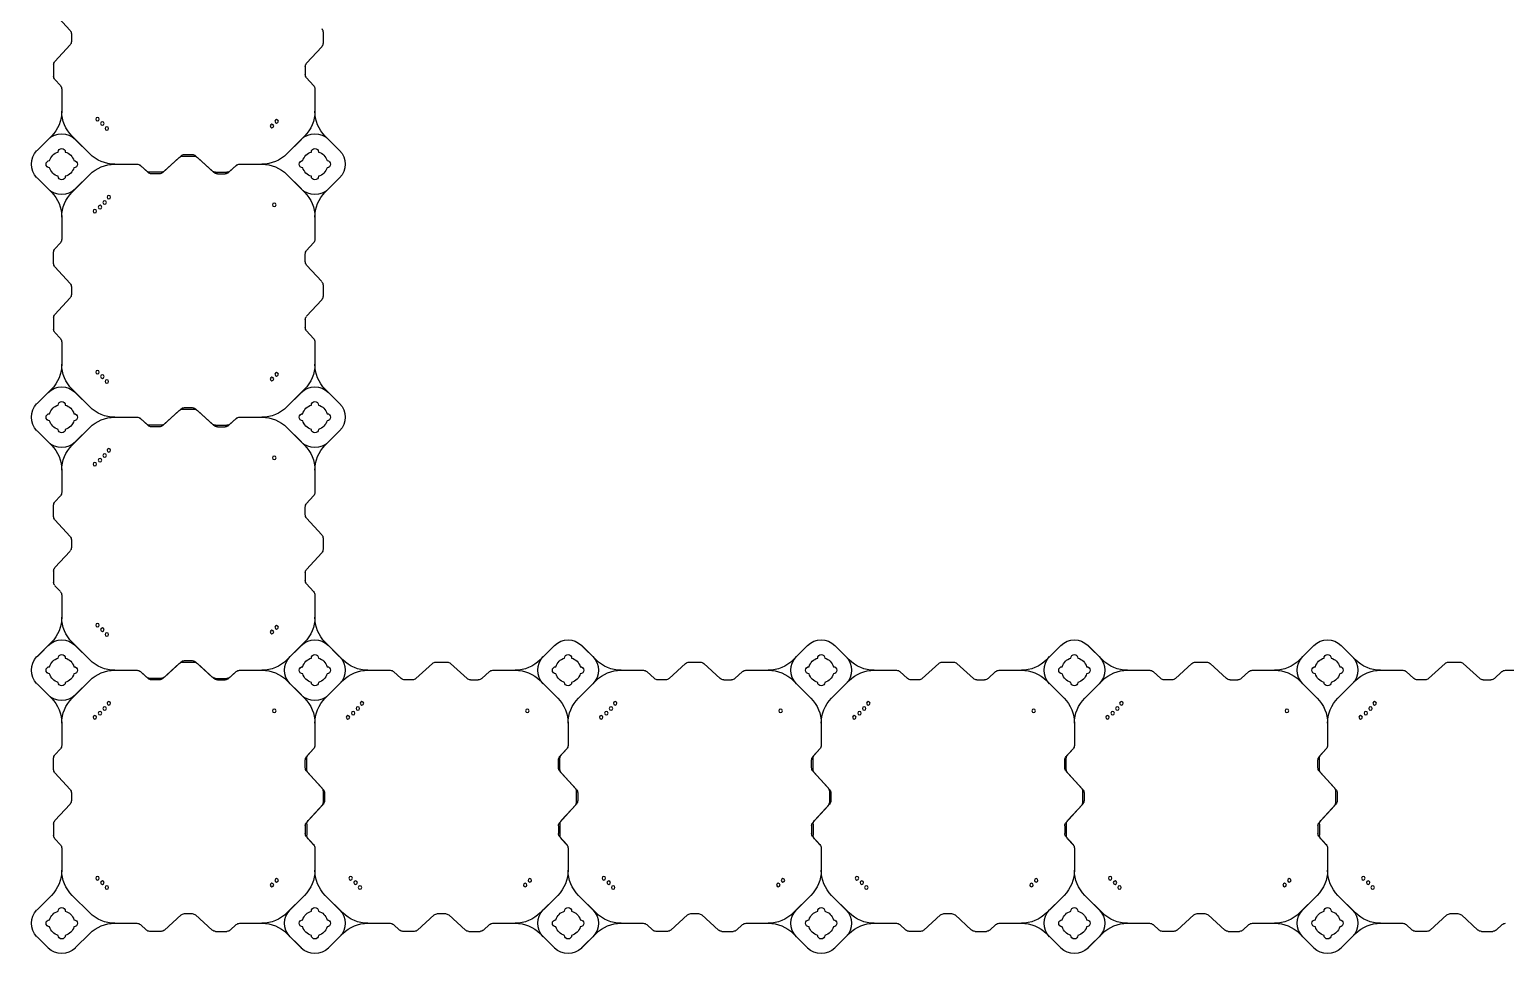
# Model space of a CAD drawing. Header units: millimetres. Extents: x -1612139 to -1260738, y 1141106 to 1536160.
# Drawn here: x -1287465 to -1284550, y 1183867 to 1185697 of the extents above; entities that cross this region are included whole.
import ezdxf

# ---------------------------------------------------------------- set-up
doc = ezdxf.new("R2010")
doc.units = ezdxf.units.MM
doc.header["$LTSCALE"] = 10
doc.layers.get('0').update_dxf_attribs({"linetype": 'CONTINUOUS'})
doc.layers.add('W-FLOAT_BOWL浮筒', color=253, linetype='CONTINUOUS')

# ---------------------------------------------------------------- blocks, each defined once
blk = doc.blocks.new('橙色')
at = {"layer": 'W-FLOAT_BOWL浮筒', "color": 30}
for p, q in [((-48.8, 2526.9), (-26.9, 2548.8)), ((26.8, 2548.8), (55.2, 2520.5)), ((473.2, 2548.8), (444.8, 2520.5)), ((473.2, 2548.8), (444.8, 2520.5)), ((451.2, 2526.9), (473.1, 2548.8)), ((451.2, 2526.9), (473.1, 2548.8)), ((526.8, 2548.8), (555.2, 2520.5)), ((526.8, 2548.8), (555.2, 2520.5)), ((526.9, 2548.8), (548.8, 2526.9)), ((526.9, 2548.8), (548.8, 2526.9)), ((973.2, 2548.8), (944.8, 2520.5)), ((951.2, 2526.9), (973.1, 2548.8)), ((1026.8, 2548.8), (1055.2, 2520.5)), ((1026.9, 2548.8), (1048.8, 2526.9)), ((1473.2, 2548.8), (1444.8, 2520.5)), ((1451.2, 2526.9), (1473.1, 2548.8)), ((1526.8, 2548.8), (1555.2, 2520.5)), ((1526.9, 2548.8), (1548.8, 2526.9)), ((1973.2, 2548.8), (1944.8, 2520.5)), ((1951.2, 2526.9), (1973.1, 2548.8)), ((2026.8, 2548.8), (2055.2, 2520.5)), ((2026.9, 2548.8), (2048.8, 2526.9)), ((2473.2, 2548.8), (2444.8, 2520.5)), ((2451.2, 2526.9), (2473.1, 2548.8)), ((2526.8, 2548.8), (2555.2, 2520.5)), ((2526.9, 2548.8), (2548.8, 2526.9)), ((167.1, 2513.4), (155.3, 2502.6)), ((196.1, 2516), (173.9, 2516)), ((202.9, 2513.4), (235.6, 2483.6)), ((297.1, 2513.4), (264.4, 2483.6)), ((303.9, 2516), (326.1, 2516)), ((332.9, 2513.4), (344.7, 2502.6)), ((667.1, 2513.4), (655.3, 2502.6)), ((696.1, 2516), (673.9, 2516)), ((702.9, 2513.4), (735.6, 2483.6)), ((797.1, 2513.4), (764.4, 2483.6)), ((803.9, 2516), (826.1, 2516)), ((832.9, 2513.4), (844.7, 2502.6)), ((1167.1, 2513.4), (1155.3, 2502.6)), ((1196.1, 2516), (1173.9, 2516)), ((1202.9, 2513.4), (1235.6, 2483.6)), ((1297.1, 2513.4), (1264.4, 2483.6)), ((1303.9, 2516), (1326.1, 2516)), ((1332.9, 2513.4), (1344.7, 2502.6)), ((1667.1, 2513.4), (1655.3, 2502.6)), ((1696.1, 2516), (1673.9, 2516)), ((1702.9, 2513.4), (1735.6, 2483.6)), ((1797.1, 2513.4), (1764.4, 2483.6)), ((1803.9, 2516), (1826.1, 2516)), ((1832.9, 2513.4), (1844.7, 2502.6)), ((2167.1, 2513.4), (2155.3, 2502.6)), ((2196.1, 2516), (2173.9, 2516)), ((2202.9, 2513.4), (2235.6, 2483.6)), ((2297.1, 2513.4), (2264.4, 2483.6)), ((2303.9, 2516), (2326.1, 2516)), ((2332.9, 2513.4), (2344.7, 2502.6)), ((2667.1, 2513.4), (2655.3, 2502.6)), ((2696.1, 2516), (2673.9, 2516)), ((2702.9, 2513.4), (2735.6, 2483.6)), ((2797.1, 2513.4), (2764.4, 2483.6)), ((2803.9, 2516), (2826.1, 2516)), ((2832.9, 2513.4), (2844.7, 2502.6)), ((20.5, 2444.8), (55.2, 2479.5)), ((104.6, 2500), (148.5, 2500)), ((242.4, 2481), (257.6, 2481)), ((351.5, 2500), (395.3, 2500)), ((479.5, 2444.8), (444.8, 2479.5)), ((479.5, 2444.8), (444.8, 2479.5)), ((520.5, 2444.8), (555.2, 2479.5)), ((520.5, 2444.8), (555.2, 2479.5)), ((604.6, 2500), (648.5, 2500)), ((742.4, 2481), (757.6, 2481)), ((851.5, 2500), (895.3, 2500)), ((979.5, 2444.8), (944.8, 2479.5)), ((1020.5, 2444.8), (1055.2, 2479.5)), ((1104.6, 2500), (1148.5, 2500)), ((1242.4, 2481), (1257.6, 2481)), ((1351.5, 2500), (1395.3, 2500)), ((1479.5, 2444.8), (1444.8, 2479.5)), ((1520.5, 2444.8), (1555.2, 2479.5)), ((1604.6, 2500), (1648.5, 2500)), ((1742.4, 2481), (1757.6, 2481)), ((1851.5, 2500), (1895.3, 2500)), ((1979.5, 2444.8), (1944.8, 2479.5)), ((2020.5, 2444.8), (2055.2, 2479.5)), ((2104.6, 2500), (2148.5, 2500)), ((2242.4, 2481), (2257.6, 2481)), ((2351.5, 2500), (2395.3, 2500)), ((2479.5, 2444.8), (2444.8, 2479.5)), ((2520.5, 2444.8), (2555.2, 2479.5)), ((2604.6, 2500), (2648.5, 2500)), ((2742.4, 2481), (2757.6, 2481)), ((-48.8, 2473.2), (-20.5, 2444.8)), ((451.2, 2473.2), (479.5, 2444.8)), ((451.2, 2473.2), (479.5, 2444.8)), ((548.8, 2473.2), (520.5, 2444.8)), ((548.8, 2473.2), (520.5, 2444.8)), ((951.2, 2473.2), (979.5, 2444.8)), ((1048.8, 2473.2), (1020.5, 2444.8)), ((1451.2, 2473.2), (1479.5, 2444.8)), ((1548.8, 2473.2), (1520.5, 2444.8)), ((1951.2, 2473.2), (1979.5, 2444.8)), ((2048.8, 2473.2), (2020.5, 2444.8)), ((2451.2, 2473.2), (2479.5, 2444.8)), ((2548.8, 2473.2), (2520.5, 2444.8)), ((0, 2351.5), (0, 2395.4)), ((500, 2351.3), (500, 2395.4)), ((500, 2351.5), (500, 2395.4)), ((500, 2351.3), (500, 2395.4)), ((500, 2351.5), (500, 2395.4)), ((1000, 2351.3), (1000, 2395.4)), ((1000, 2351.5), (1000, 2395.4)), ((1500, 2351.3), (1500, 2395.4)), ((1500, 2351.5), (1500, 2395.4)), ((2000, 2351.3), (2000, 2395.4)), ((2000, 2351.5), (2000, 2395.4)), ((2500, 2351.3), (2500, 2395.4)), ((2500, 2351.5), (2500, 2395.4)), ((-13.4, 2332.9), (-2.6, 2344.7)), ((483.6, 2329.4), (497.4, 2344.5)), ((483.6, 2329.4), (497.4, 2344.5)), ((486.6, 2332.9), (497.4, 2344.7)), ((486.6, 2332.9), (497.4, 2344.7)), ((983.6, 2329.4), (997.4, 2344.5)), ((986.6, 2332.9), (997.4, 2344.7)), ((1483.6, 2329.4), (1497.4, 2344.5)), ((1486.6, 2332.9), (1497.4, 2344.7)), ((1983.6, 2329.4), (1997.4, 2344.5)), ((1986.6, 2332.9), (1997.4, 2344.7)), ((2483.6, 2329.4), (2497.4, 2344.5)), ((2486.6, 2332.9), (2497.4, 2344.7)), ((-16, 2303.9), (-16, 2326.1)), ((481, 2307.4), (481, 2322.6)), ((481, 2307.4), (481, 2322.6)), ((484, 2303.9), (484, 2326.1)), ((484, 2303.9), (484, 2326.1)), ((981, 2307.4), (981, 2322.6)), ((984, 2303.9), (984, 2326.1)), ((1481, 2307.4), (1481, 2322.6)), ((1484, 2303.9), (1484, 2326.1)), ((1981, 2307.4), (1981, 2322.6)), ((1984, 2303.9), (1984, 2326.1)), ((2481, 2307.4), (2481, 2322.6)), ((2484, 2303.9), (2484, 2326.1)), ((-13.4, 2297.1), (16.4, 2264.4)), ((483.6, 2300.6), (513.4, 2267.9)), ((483.6, 2300.6), (513.4, 2267.9)), ((486.6, 2297.1), (516.4, 2264.4)), ((486.6, 2297.1), (516.4, 2264.4)), ((983.6, 2300.6), (1013.4, 2267.9)), ((986.6, 2297.1), (1016.4, 2264.4)), ((1483.6, 2300.6), (1513.4, 2267.9)), ((1486.6, 2297.1), (1516.4, 2264.4)), ((1983.6, 2300.6), (2013.4, 2267.9)), ((1986.6, 2297.1), (2016.4, 2264.4)), ((2483.6, 2300.6), (2513.4, 2267.9)), ((2486.6, 2297.1), (2516.4, 2264.4)), ((19, 2242.4), (19, 2257.6)), ((516, 2238.9), (516, 2261.1)), ((516, 2238.9), (516, 2261.1)), ((519, 2242.4), (519, 2257.6)), ((519, 2242.4), (519, 2257.6)), ((1016, 2238.9), (1016, 2261.1)), ((1019, 2242.4), (1019, 2257.6)), ((1516, 2238.9), (1516, 2261.1)), ((1519, 2242.4), (1519, 2257.6)), ((2016, 2238.9), (2016, 2261.1)), ((2019, 2242.4), (2019, 2257.6)), ((2516, 2238.9), (2516, 2261.1)), ((2519, 2242.4), (2519, 2257.6)), ((-13.4, 2202.9), (16.4, 2235.6)), ((483.6, 2199.4), (513.4, 2232.1)), ((483.6, 2199.4), (513.4, 2232.1)), ((486.6, 2202.9), (516.4, 2235.6)), ((486.6, 2202.9), (516.4, 2235.6)), ((983.6, 2199.4), (1013.4, 2232.1)), ((986.6, 2202.9), (1016.4, 2235.6)), ((1483.6, 2199.4), (1513.4, 2232.1)), ((1486.6, 2202.9), (1516.4, 2235.6)), ((1983.6, 2199.4), (2013.4, 2232.1)), ((1986.6, 2202.9), (2016.4, 2235.6)), ((2483.6, 2199.4), (2513.4, 2232.1)), ((2486.6, 2202.9), (2516.4, 2235.6)), ((-16, 2196.1), (-16, 2173.9)), ((481, 2192.6), (481, 2177.4)), ((481, 2192.6), (481, 2177.4)), ((484, 2196.1), (484, 2173.9)), ((484, 2196.1), (484, 2173.9)), ((981, 2192.6), (981, 2177.4)), ((984, 2196.1), (984, 2173.9)), ((1481, 2192.6), (1481, 2177.4)), ((1484, 2196.1), (1484, 2173.9)), ((1981, 2192.6), (1981, 2177.4)), ((1984, 2196.1), (1984, 2173.9)), ((2481, 2192.6), (2481, 2177.4)), ((2484, 2196.1), (2484, 2173.9)), ((-13.4, 2167.1), (-2.6, 2155.3)), ((483.6, 2170.6), (497.4, 2155.5)), ((483.6, 2170.6), (497.4, 2155.5)), ((486.6, 2167.1), (497.4, 2155.3)), ((486.6, 2167.1), (497.4, 2155.3)), ((983.6, 2170.6), (997.4, 2155.5)), ((986.6, 2167.1), (997.4, 2155.3)), ((1483.6, 2170.6), (1497.4, 2155.5)), ((1486.6, 2167.1), (1497.4, 2155.3)), ((1983.6, 2170.6), (1997.4, 2155.5)), ((1986.6, 2167.1), (1997.4, 2155.3)), ((2483.6, 2170.6), (2497.4, 2155.5)), ((2486.6, 2167.1), (2497.4, 2155.3)), ((0, 2104.7), (0, 2148.5)), ((500, 2104.7), (500, 2148.7)), ((500, 2104.7), (500, 2148.7)), ((500, 2104.7), (500, 2148.5)), ((500, 2104.7), (500, 2148.5)), ((1000, 2104.7), (1000, 2148.7)), ((1000, 2104.7), (1000, 2148.5)), ((1500, 2104.7), (1500, 2148.7)), ((1500, 2104.7), (1500, 2148.5)), ((2000, 2104.7), (2000, 2148.7)), ((2000, 2104.7), (2000, 2148.5)), ((2500, 2104.7), (2500, 2148.7)), ((2500, 2104.7), (2500, 2148.5)), ((-48.8, 2026.8), (-20.5, 2055.2)), ((-48.8, 2026.9), (-26.9, 2048.8)), ((55.2, 2020.5), (20.5, 2055.2)), ((26.8, 2048.8), (55.2, 2020.5)), ((444.8, 2020.5), (479.5, 2055.2)), ((444.8, 2020.5), (479.5, 2055.2)), ((473.2, 2048.8), (444.8, 2020.5)), ((451.2, 2026.8), (479.5, 2055.2)), ((451.2, 2026.8), (479.5, 2055.2)), ((548.8, 2026.8), (520.5, 2055.2)), ((555.2, 2020.5), (520.5, 2055.2)), ((548.8, 2026.8), (520.5, 2055.2)), ((555.2, 2020.5), (520.5, 2055.2)), ((526.9, 2048.8), (548.8, 2026.9)), ((944.8, 2020.5), (979.5, 2055.2)), ((951.2, 2026.8), (979.5, 2055.2)), ((1048.8, 2026.8), (1020.5, 2055.2)), ((1055.2, 2020.5), (1020.5, 2055.2)), ((1444.8, 2020.5), (1479.5, 2055.2)), ((1451.2, 2026.8), (1479.5, 2055.2)), ((1548.8, 2026.8), (1520.5, 2055.2)), ((1555.2, 2020.5), (1520.5, 2055.2)), ((1944.8, 2020.5), (1979.5, 2055.2)), ((1951.2, 2026.8), (1979.5, 2055.2)), ((2048.8, 2026.8), (2020.5, 2055.2)), ((2055.2, 2020.5), (2020.5, 2055.2)), ((2444.8, 2020.5), (2479.5, 2055.2)), ((2451.2, 2026.8), (2479.5, 2055.2)), ((2548.8, 2026.8), (2520.5, 2055.2)), ((2555.2, 2020.5), (2520.5, 2055.2)), ((167.1, 2013.4), (155.3, 2002.6)), ((170.6, 2016.4), (155.5, 2002.6)), ((196.1, 2016), (173.9, 2016)), ((192.6, 2019), (177.4, 2019)), ((199.4, 2016.4), (232.1, 1986.6)), ((202.9, 2013.4), (235.6, 1983.6)), ((297.1, 2013.4), (264.4, 1983.6)), ((300.6, 2016.4), (267.9, 1986.6)), ((303.9, 2016), (326.1, 2016)), ((307.4, 2019), (322.6, 2019)), ((329.4, 2016.4), (344.5, 2002.6)), ((332.9, 2013.4), (344.7, 2002.6)), ((670.6, 2016.4), (655.5, 2002.6)), ((692.6, 2019), (677.4, 2019)), ((699.4, 2016.4), (732.1, 1986.6)), ((800.6, 2016.4), (767.9, 1986.6)), ((807.4, 2019), (822.6, 2019)), ((829.4, 2016.4), (844.5, 2002.6)), ((1170.6, 2016.4), (1155.5, 2002.6)), ((1192.6, 2019), (1177.4, 2019)), ((1199.4, 2016.4), (1232.1, 1986.6)), ((1300.6, 2016.4), (1267.9, 1986.6)), ((1307.4, 2019), (1322.6, 2019)), ((1329.4, 2016.4), (1344.5, 2002.6)), ((1670.6, 2016.4), (1655.5, 2002.6)), ((1692.6, 2019), (1677.4, 2019)), ((1699.4, 2016.4), (1732.1, 1986.6)), ((1800.6, 2016.4), (1767.9, 1986.6)), ((1807.4, 2019), (1822.6, 2019)), ((1829.4, 2016.4), (1844.5, 2002.6)), ((2170.6, 2016.4), (2155.5, 2002.6)), ((2192.6, 2019), (2177.4, 2019)), ((2199.4, 2016.4), (2232.1, 1986.6)), ((2300.6, 2016.4), (2267.9, 1986.6)), ((2307.4, 2019), (2322.6, 2019)), ((2329.4, 2016.4), (2344.5, 2002.6)), ((2670.6, 2016.4), (2655.5, 2002.6)), ((2692.6, 2019), (2677.4, 2019)), ((2699.4, 2016.4), (2732.1, 1986.6)), ((2800.6, 2016.4), (2767.9, 1986.6)), ((2807.4, 2019), (2822.6, 2019)), ((2829.4, 2016.4), (2844.5, 2002.6)), ((104.6, 2000), (148.7, 2000)), ((104.6, 2000), (148.5, 2000)), ((238.9, 1984), (261.1, 1984)), ((351.3, 2000), (395.3, 2000)), ((351.5, 2000), (395.3, 2000)), ((604.6, 2000), (648.7, 2000)), ((738.9, 1984), (761.1, 1984)), ((851.3, 2000), (895.3, 2000)), ((1104.6, 2000), (1148.7, 2000)), ((1238.9, 1984), (1261.1, 1984)), ((1351.3, 2000), (1395.3, 2000)), ((1604.6, 2000), (1648.7, 2000)), ((1738.9, 1984), (1761.1, 1984)), ((1851.3, 2000), (1895.3, 2000)), ((2104.6, 2000), (2148.7, 2000)), ((2238.9, 1984), (2261.1, 1984)), ((2351.3, 2000), (2395.3, 2000)), ((2604.6, 2000), (2648.7, 2000)), ((2738.9, 1984), (2761.1, 1984)), ((2851.3, 2000), (2895.3, 2000)), ((-48.8, 1973.2), (-20.5, 1944.8)), ((-26.9, 1951.2), (-48.8, 1973.1)), ((20.5, 1944.8), (55.2, 1979.5)), ((26.8, 1951.2), (55.2, 1979.5)), ((242.4, 1981), (257.6, 1981)), ((473.2, 1951.2), (444.8, 1979.5)), ((479.5, 1944.8), (444.8, 1979.5)), ((473.2, 1951.2), (444.8, 1979.5)), ((473.1, 1951.2), (451.2, 1973.1)), ((473.1, 1951.2), (451.2, 1973.1)), ((548.8, 1973.2), (520.5, 1944.8)), ((526.8, 1951.2), (555.2, 1979.5)), ((526.8, 1951.2), (555.2, 1979.5)), ((548.8, 1973.1), (526.9, 1951.2)), ((548.8, 1973.1), (526.9, 1951.2)), ((973.2, 1951.2), (944.8, 1979.5)), ((973.1, 1951.2), (951.2, 1973.1)), ((1026.8, 1951.2), (1055.2, 1979.5)), ((1048.8, 1973.1), (1026.9, 1951.2)), ((1473.2, 1951.2), (1444.8, 1979.5)), ((1473.1, 1951.2), (1451.2, 1973.1)), ((1526.8, 1951.2), (1555.2, 1979.5)), ((1548.8, 1973.1), (1526.9, 1951.2)), ((1973.2, 1951.2), (1944.8, 1979.5)), ((1973.1, 1951.2), (1951.2, 1973.1)), ((2026.8, 1951.2), (2055.2, 1979.5)), ((2048.8, 1973.1), (2026.9, 1951.2)), ((2473.2, 1951.2), (2444.8, 1979.5)), ((2473.1, 1951.2), (2451.2, 1973.1)), ((2526.8, 1951.2), (2555.2, 1979.5)), ((2548.8, 1973.1), (2526.9, 1951.2)), ((0, 1851.5), (0, 1895.4)), ((500, 1851.3), (500, 1895.4)), ((-13.4, 1832.9), (-2.6, 1844.7)), ((483.6, 1829.4), (497.4, 1844.5)), ((-16, 1803.9), (-16, 1826.1)), ((481, 1807.4), (481, 1822.6)), ((-13.4, 1797.1), (16.4, 1764.4)), ((483.6, 1800.6), (513.4, 1767.9)), ((19, 1742.4), (19, 1757.6)), ((516, 1738.9), (516, 1761.1)), ((-13.4, 1702.9), (16.4, 1735.6)), ((483.6, 1699.4), (513.4, 1732.1)), ((-16, 1696.1), (-16, 1673.9)), ((481, 1692.6), (481, 1677.4)), ((-13.4, 1667.1), (-2.6, 1655.3)), ((483.6, 1670.6), (497.4, 1655.5)), ((0, 1604.7), (0, 1648.5)), ((500, 1604.7), (500, 1648.7)), ((-48.8, 1526.8), (-20.5, 1555.2)), ((-48.8, 1526.9), (-26.9, 1548.8)), ((55.2, 1520.5), (20.5, 1555.2)), ((26.8, 1548.8), (55.2, 1520.5)), ((444.8, 1520.5), (479.5, 1555.2)), ((473.2, 1548.8), (444.8, 1520.5)), ((548.8, 1526.8), (520.5, 1555.2)), ((526.9, 1548.8), (548.8, 1526.9)), ((170.6, 1516.4), (155.5, 1502.6)), ((196.1, 1516), (173.9, 1516)), ((192.6, 1519), (177.4, 1519)), ((199.4, 1516.4), (232.1, 1486.6)), ((300.6, 1516.4), (267.9, 1486.6)), ((303.9, 1516), (326.1, 1516)), ((307.4, 1519), (322.6, 1519)), ((329.4, 1516.4), (344.5, 1502.6)), ((104.6, 1500), (148.5, 1500)), ((104.6, 1500), (148.7, 1500)), ((167.1, 1513.4), (155.3, 1502.6)), ((202.9, 1513.4), (235.6, 1483.6)), ((297.1, 1513.4), (264.4, 1483.6)), ((332.9, 1513.4), (344.7, 1502.6)), ((351.3, 1500), (395.3, 1500)), ((351.5, 1500), (395.3, 1500)), ((-48.8, 1473.2), (-20.5, 1444.8)), ((-26.9, 1451.2), (-48.8, 1473.1)), ((20.5, 1444.8), (55.2, 1479.5)), ((26.8, 1451.2), (55.2, 1479.5)), ((238.9, 1484), (261.1, 1484)), ((242.4, 1481), (257.6, 1481)), ((479.5, 1444.8), (444.8, 1479.5)), ((473.2, 1451.2), (444.8, 1479.5)), ((548.8, 1473.2), (520.5, 1444.8)), ((548.8, 1473.1), (526.9, 1451.2)), ((0, 1351.5), (0, 1395.4)), ((500, 1351.3), (500, 1395.4)), ((-13.4, 1332.9), (-2.6, 1344.7)), ((483.6, 1329.4), (497.4, 1344.5)), ((-16, 1303.9), (-16, 1326.1)), ((481, 1307.4), (481, 1322.6)), ((-13.4, 1297.1), (16.4, 1264.4)), ((483.6, 1300.6), (513.4, 1267.9)), ((19, 1242.4), (19, 1257.6)), ((516, 1238.9), (516, 1261.1)), ((-13.4, 1202.9), (16.4, 1235.6)), ((483.6, 1199.4), (513.4, 1232.1)), ((-16, 1196.1), (-16, 1173.9)), ((-13.4, 1167.1), (-2.6, 1155.3)), ((481, 1192.6), (481, 1177.4)), ((483.6, 1170.6), (497.4, 1155.5)), ((0, 1104.7), (0, 1148.5)), ((500, 1104.7), (500, 1148.7)), ((-48.8, 1026.8), (-20.5, 1055.2)), ((55.2, 1020.5), (20.5, 1055.2)), ((444.8, 1020.5), (479.5, 1055.2)), ((548.8, 1026.8), (520.5, 1055.2)), ((-48.8, 1026.9), (-26.9, 1048.8)), ((26.8, 1048.8), (55.2, 1020.5)), ((473.2, 1048.8), (444.8, 1020.5)), ((526.9, 1048.8), (548.8, 1026.9)), ((104.6, 1000), (148.7, 1000)), ((104.6, 1000), (148.5, 1000)), ((167.1, 1013.4), (155.3, 1002.6)), ((170.6, 1016.4), (155.5, 1002.6)), ((196.1, 1016), (173.9, 1016)), ((192.6, 1019), (177.4, 1019)), ((199.4, 1016.4), (232.1, 986.6)), ((202.9, 1013.4), (235.6, 983.6)), ((297.1, 1013.4), (264.4, 983.6)), ((300.6, 1016.4), (267.9, 986.6)), ((303.9, 1016), (326.1, 1016)), ((307.4, 1019), (322.6, 1019)), ((329.4, 1016.4), (344.5, 1002.6)), ((332.9, 1013.4), (344.7, 1002.6)), ((351.3, 1000), (395.3, 1000)), ((351.5, 1000), (395.3, 1000)), ((-48.8, 973.2), (-20.5, 944.8)), ((-26.9, 951.2), (-48.8, 973.1)), ((20.5, 944.8), (55.2, 979.5)), ((26.8, 951.2), (55.2, 979.5)), ((238.9, 984), (261.1, 984)), ((242.4, 981), (257.6, 981)), ((473.2, 951.2), (444.8, 979.5)), ((479.5, 944.8), (444.8, 979.5)), ((548.8, 973.2), (520.5, 944.8)), ((548.8, 973.1), (526.9, 951.2)), ((0, 851.5), (0, 895.4)), ((500, 851.3), (500, 895.4)), ((-16, 803.9), (-16, 826.1)), ((-13.4, 832.9), (-2.6, 844.7)), ((481, 807.4), (481, 822.6)), ((483.6, 829.4), (497.4, 844.5)), ((-13.4, 797.1), (16.4, 764.4)), ((483.6, 800.6), (513.4, 767.9)), ((516, 738.9), (516, 761.1)), ((-13.4, 702.9), (16.4, 735.6)), ((19, 742.4), (19, 757.6))]:
    blk.add_line(p, q, dxfattribs=at)
for centre in [(80.3, 2419.7), (89, 2429.4), (415.2, 2424.4), (580.3, 2419.7), (589, 2429.4), (915.2, 2424.4), (1080.3, 2419.7), (1089, 2429.4), (1415.2, 2424.4), (1580.3, 2419.7), (1589, 2429.4), (1915.2, 2424.4), (2080.3, 2419.7), (2089, 2429.4), (2415.2, 2424.4), (2580.3, 2419.7), (2589, 2429.4), (70.6, 2411), (424.4, 2415.2), (570.6, 2411), (924.4, 2415.2), (1070.6, 2411), (1424.4, 2415.2), (1570.6, 2411), (1924.4, 2415.2), (2070.6, 2411), (2424.4, 2415.2), (2570.6, 2411), (65.3, 2092.9), (75.6, 2084.8), (84.8, 2075.6), (419.7, 2080.3), (565.3, 2092.9), (575.6, 2084.8), (584.8, 2075.6), (919.7, 2080.3), (1065.3, 2092.9), (1075.6, 2084.8), (1084.8, 2075.6), (1419.7, 2080.3), (1565.3, 2092.9), (1575.6, 2084.8), (1584.8, 2075.6), (1919.7, 2080.3), (2065.3, 2092.9), (2075.6, 2084.8), (2084.8, 2075.6), (2419.7, 2080.3), (2565.3, 2092.9), (2575.6, 2084.8), (2584.8, 2075.6), (92.9, 2065.3), (592.9, 2065.3), (1092.9, 2065.3), (1592.9, 2065.3), (2092.9, 2065.3), (2592.9, 2065.3), (89, 1929.4), (415.2, 1924.4), (70.6, 1911), (80.3, 1919.7), (424.4, 1915.2), (65.3, 1592.9), (75.6, 1584.8), (84.8, 1575.6), (419.7, 1580.3), (92.9, 1565.3), (89, 1429.4), (70.6, 1411), (80.3, 1419.7), (415.2, 1424.4), (424.4, 1415.2), (65.3, 1092.9), (75.6, 1084.8), (84.8, 1075.6), (419.7, 1080.3), (92.9, 1065.3), (89, 929.4), (70.6, 911), (80.3, 919.7), (415.2, 924.4), (424.4, 915.2)]:
    blk.add_circle(centre, 3.5, dxfattribs=at)
for centre, radius, start, end in [((0, 2522), 38, 45, 135), ((500, 2522), 38, 45, 135), ((500, 2522), 38, 45, 135), ((500, 2522), 38, 45, 135), ((500, 2522), 38, 45, 135), ((1000, 2522), 38, 45, 135), ((1000, 2522), 38, 45, 135), ((1500, 2522), 38, 45, 135), ((1500, 2522), 38, 45, 135), ((2000, 2522), 38, 45, 135), ((2000, 2522), 38, 45, 135), ((2500, 2522), 38, 45, 135), ((2500, 2522), 38, 45, 135), ((-22, 2500), 38, 135, 225), ((-24, 2500), 7, 90, 270), ((0, 2500), 25, 106.2602, 163.7398), ((0, 2524), 7, 0, 180), ((0, 2500), 25, 16.2602, 73.7398), ((24, 2500), 7, 270, 90), ((104.7, 2570), 70, 225, 270), ((173.9, 2506), 10, 90, 132.2737), ((196.1, 2506), 10, 47.7263, 90), ((303.9, 2506), 10, 90, 132.2737), ((326.1, 2506), 10, 47.7263, 90), ((395.3, 2570), 70, 270, 315), ((478, 2500), 38, 135, 225), ((478, 2500), 38, 135, 225), ((476, 2500), 7, 90, 270), ((476, 2500), 7, 90, 270), ((476, 2500), 7, 90, 270), ((476, 2500), 7, 90, 270), ((500, 2500), 25, 106.2602, 163.7398), ((500, 2500), 25, 106.2602, 163.7398), ((500, 2500), 25, 106.2602, 163.7398), ((500, 2500), 25, 106.2602, 163.7398), ((500, 2524), 7, 0, 180), ((500, 2524), 7, 0, 180), ((500, 2524), 7, 0, 180), ((500, 2524), 7, 0, 180), ((500, 2500), 25, 16.2602, 73.7398), ((500, 2500), 25, 16.2602, 73.7398), ((500, 2500), 25, 16.2602, 73.7398), ((500, 2500), 25, 16.2602, 73.7398), ((524, 2500), 7, 270, 90), ((524, 2500), 7, 270, 90), ((524, 2500), 7, 270, 90), ((524, 2500), 7, 270, 90), ((522, 2500), 38, 315, 45), ((522, 2500), 38, 315, 45), ((604.7, 2570), 70, 225, 270), ((673.9, 2506), 10, 90, 132.2737), ((696.1, 2506), 10, 47.7263, 90), ((803.9, 2506), 10, 90, 132.2737), ((826.1, 2506), 10, 47.7263, 90), ((895.3, 2570), 70, 270, 315), ((978, 2500), 38, 135, 225), ((976, 2500), 7, 90, 270), ((976, 2500), 7, 90, 270), ((1000, 2500), 25, 106.2602, 163.7398), ((1000, 2500), 25, 106.2602, 163.7398), ((1000, 2524), 7, 0, 180), ((1000, 2524), 7, 0, 180), ((1000, 2500), 25, 16.2602, 73.7398), ((1000, 2500), 25, 16.2602, 73.7398), ((1024, 2500), 7, 270, 90), ((1024, 2500), 7, 270, 90), ((1022, 2500), 38, 315, 45), ((1104.7, 2570), 70, 225, 270), ((1173.9, 2506), 10, 90, 132.2737), ((1196.1, 2506), 10, 47.7263, 90), ((1303.9, 2506), 10, 90, 132.2737), ((1326.1, 2506), 10, 47.7263, 90), ((1395.3, 2570), 70, 270, 315), ((1478, 2500), 38, 135, 225), ((1476, 2500), 7, 90, 270), ((1476, 2500), 7, 90, 270), ((1500, 2500), 25, 106.2602, 163.7398), ((1500, 2500), 25, 106.2602, 163.7398), ((1500, 2524), 7, 0, 180), ((1500, 2524), 7, 0, 180), ((1500, 2500), 25, 16.2602, 73.7398), ((1500, 2500), 25, 16.2602, 73.7398), ((1524, 2500), 7, 270, 90), ((1524, 2500), 7, 270, 90), ((1522, 2500), 38, 315, 45), ((1604.7, 2570), 70, 225, 270), ((1673.9, 2506), 10, 90, 132.2737), ((1696.1, 2506), 10, 47.7263, 90), ((1803.9, 2506), 10, 90, 132.2737), ((1826.1, 2506), 10, 47.7263, 90), ((1895.3, 2570), 70, 270, 315), ((1978, 2500), 38, 135, 225), ((1976, 2500), 7, 90, 270), ((1976, 2500), 7, 90, 270), ((2000, 2500), 25, 106.2602, 163.7398), ((2000, 2500), 25, 106.2602, 163.7398), ((2000, 2524), 7, 0, 180), ((2000, 2524), 7, 0, 180), ((2000, 2500), 25, 16.2602, 73.7398), ((2000, 2500), 25, 16.2602, 73.7398), ((2024, 2500), 7, 270, 90), ((2024, 2500), 7, 270, 90), ((2022, 2500), 38, 315, 45), ((2104.7, 2570), 70, 225, 270), ((2173.9, 2506), 10, 90, 132.2737), ((2196.1, 2506), 10, 47.7263, 90), ((2303.9, 2506), 10, 90, 132.2737), ((2326.1, 2506), 10, 47.7263, 90), ((2395.3, 2570), 70, 270, 315), ((2478, 2500), 38, 135, 225), ((2476, 2500), 7, 90, 270), ((2476, 2500), 7, 90, 270), ((2500, 2500), 25, 106.2602, 163.7398), ((2500, 2500), 25, 106.2602, 163.7398), ((2500, 2524), 7, 0, 180), ((2500, 2524), 7, 0, 180), ((2500, 2500), 25, 16.2602, 73.7398), ((2500, 2500), 25, 16.2602, 73.7398), ((2524, 2500), 7, 270, 90), ((2524, 2500), 7, 270, 90), ((2522, 2500), 38, 315, 45), ((2604.7, 2570), 70, 225, 270), ((2673.9, 2506), 10, 90, 132.2737), ((2696.1, 2506), 10, 47.7263, 90), ((2803.9, 2506), 10, 90, 132.2737), ((2826.1, 2506), 10, 47.7263, 90), ((0, 2500), 25, 196.2602, 253.7398), ((0, 2500), 25, 286.2602, 343.7398), ((104.7, 2430), 70, 90, 135), ((148.5, 2510), 10, 270, 312.2737), ((242.4, 2491), 10, 227.7263, 270), ((257.6, 2491), 10, 270, 312.2737), ((351.5, 2510), 10, 227.7263, 270), ((395.3, 2430), 70, 45, 90), ((500, 2500), 25, 196.2602, 253.7398), ((500, 2500), 25, 196.2602, 253.7398), ((500, 2500), 25, 196.2602, 253.7398), ((500, 2500), 25, 196.2602, 253.7398), ((500, 2500), 25, 286.2602, 343.7398), ((500, 2500), 25, 286.2602, 343.7398), ((500, 2500), 25, 286.2602, 343.7398), ((500, 2500), 25, 286.2602, 343.7398), ((604.7, 2430), 70, 90, 135), ((648.5, 2510), 10, 270, 312.2737), ((742.4, 2491), 10, 227.7263, 270), ((757.6, 2491), 10, 270, 312.2737), ((851.5, 2510), 10, 227.7263, 270), ((895.3, 2430), 70, 45, 90), ((1000, 2500), 25, 196.2602, 253.7398), ((1000, 2500), 25, 196.2602, 253.7398), ((1000, 2500), 25, 286.2602, 343.7398), ((1000, 2500), 25, 286.2602, 343.7398), ((1104.7, 2430), 70, 90, 135), ((1148.5, 2510), 10, 270, 312.2737), ((1242.4, 2491), 10, 227.7263, 270), ((1257.6, 2491), 10, 270, 312.2737), ((1351.5, 2510), 10, 227.7263, 270), ((1395.3, 2430), 70, 45, 90), ((1500, 2500), 25, 196.2602, 253.7398), ((1500, 2500), 25, 196.2602, 253.7398), ((1500, 2500), 25, 286.2602, 343.7398), ((1500, 2500), 25, 286.2602, 343.7398), ((1604.7, 2430), 70, 90, 135), ((1648.5, 2510), 10, 270, 312.2737), ((1742.4, 2491), 10, 227.7263, 270), ((1757.6, 2491), 10, 270, 312.2737), ((1851.5, 2510), 10, 227.7263, 270), ((1895.3, 2430), 70, 45, 90), ((2000, 2500), 25, 196.2602, 253.7398), ((2000, 2500), 25, 196.2602, 253.7398), ((2000, 2500), 25, 286.2602, 343.7398), ((2000, 2500), 25, 286.2602, 343.7398), ((2104.7, 2430), 70, 90, 135), ((2148.5, 2510), 10, 270, 312.2737), ((2242.4, 2491), 10, 227.7263, 270), ((2257.6, 2491), 10, 270, 312.2737), ((2351.5, 2510), 10, 227.7263, 270), ((2395.3, 2430), 70, 45, 90), ((2500, 2500), 25, 196.2602, 253.7398), ((2500, 2500), 25, 196.2602, 253.7398), ((2500, 2500), 25, 286.2602, 343.7398), ((2500, 2500), 25, 286.2602, 343.7398), ((2604.7, 2430), 70, 90, 135), ((2648.5, 2510), 10, 270, 312.2737), ((2742.4, 2491), 10, 227.7263, 270), ((2757.6, 2491), 10, 270, 312.2737), ((2851.5, 2510), 10, 227.7263, 270), ((0, 2476), 7, 180, 0), ((500, 2476), 7, 180, 0), ((500, 2476), 7, 180, 0), ((500, 2476), 7, 180, 0), ((500, 2476), 7, 180, 0), ((1000, 2476), 7, 180, 0), ((1000, 2476), 7, 180, 0), ((1500, 2476), 7, 180, 0), ((1500, 2476), 7, 180, 0), ((2000, 2476), 7, 180, 0), ((2000, 2476), 7, 180, 0), ((2500, 2476), 7, 180, 0), ((2500, 2476), 7, 180, 0), ((-70, 2395.3), 70, 0, 45), ((70, 2395.3), 70, 135, 180), ((430, 2395.3), 70, 0, 45), ((430, 2395.3), 70, 0, 45), ((430, 2395.3), 70, 0, 45), ((430, 2395.3), 70, 0, 45), ((570, 2395.3), 70, 135, 180), ((570, 2395.3), 70, 135, 180), ((570, 2395.3), 70, 135, 180), ((570, 2395.3), 70, 135, 180), ((930, 2395.3), 70, 0, 45), ((930, 2395.3), 70, 0, 45), ((1070, 2395.3), 70, 135, 180), ((1070, 2395.3), 70, 135, 180), ((1430, 2395.3), 70, 0, 45), ((1430, 2395.3), 70, 0, 45), ((1570, 2395.3), 70, 135, 180), ((1570, 2395.3), 70, 135, 180), ((1930, 2395.3), 70, 0, 45), ((1930, 2395.3), 70, 0, 45), ((2070, 2395.3), 70, 135, 180), ((2070, 2395.3), 70, 135, 180), ((2430, 2395.3), 70, 0, 45), ((2430, 2395.3), 70, 0, 45), ((2570, 2395.3), 70, 135, 180), ((2570, 2395.3), 70, 135, 180), ((-6, 2326.1), 10, 137.7263, 180), ((-10, 2351.5), 10, 317.7263, 0), ((494, 2326.1), 10, 137.7263, 180), ((494, 2326.1), 10, 137.7263, 180), ((490, 2351.5), 10, 317.7263, 0), ((490, 2351.5), 10, 317.7263, 0), ((490, 2351.3), 10, 317.7263, 0), ((490, 2351.3), 10, 317.7263, 0), ((994, 2326.1), 10, 137.7263, 180), ((990, 2351.5), 10, 317.7263, 0), ((990, 2351.3), 10, 317.7263, 0), ((1494, 2326.1), 10, 137.7263, 180), ((1490, 2351.5), 10, 317.7263, 0), ((1490, 2351.3), 10, 317.7263, 0), ((1994, 2326.1), 10, 137.7263, 180), ((1990, 2351.5), 10, 317.7263, 0), ((1990, 2351.3), 10, 317.7263, 0), ((2494, 2326.1), 10, 137.7263, 180), ((2490, 2351.5), 10, 317.7263, 0), ((2490, 2351.3), 10, 317.7263, 0), ((-6, 2303.9), 10, 180, 222.2737), ((491, 2322.6), 10, 137.7263, 180), ((491, 2322.6), 10, 137.7263, 180), ((491, 2307.4), 10, 180, 222.2737), ((491, 2307.4), 10, 180, 222.2737), ((494, 2303.9), 10, 180, 222.2737), ((494, 2303.9), 10, 180, 222.2737), ((991, 2322.6), 10, 137.7263, 180), ((991, 2307.4), 10, 180, 222.2737), ((994, 2303.9), 10, 180, 222.2737), ((1491, 2322.6), 10, 137.7263, 180), ((1491, 2307.4), 10, 180, 222.2737), ((1494, 2303.9), 10, 180, 222.2737), ((1991, 2322.6), 10, 137.7263, 180), ((1991, 2307.4), 10, 180, 222.2737), ((1994, 2303.9), 10, 180, 222.2737), ((2491, 2322.6), 10, 137.7263, 180), ((2491, 2307.4), 10, 180, 222.2737), ((2494, 2303.9), 10, 180, 222.2737), ((9, 2257.6), 10, 0, 42.2737), ((506, 2261.1), 10, 0, 42.2737), ((506, 2261.1), 10, 0, 42.2737), ((509, 2257.6), 10, 0, 42.2737), ((509, 2257.6), 10, 0, 42.2737), ((1006, 2261.1), 10, 0, 42.2737), ((1009, 2257.6), 10, 0, 42.2737), ((1506, 2261.1), 10, 0, 42.2737), ((1509, 2257.6), 10, 0, 42.2737), ((2006, 2261.1), 10, 0, 42.2737), ((2009, 2257.6), 10, 0, 42.2737), ((2506, 2261.1), 10, 0, 42.2737), ((2509, 2257.6), 10, 0, 42.2737), ((9, 2242.4), 10, 317.7263, 0), ((506, 2238.9), 10, 317.7263, 0), ((506, 2238.9), 10, 317.7263, 0), ((509, 2242.4), 10, 317.7263, 0), ((509, 2242.4), 10, 317.7263, 0), ((1006, 2238.9), 10, 317.7263, 0), ((1009, 2242.4), 10, 317.7263, 0), ((1506, 2238.9), 10, 317.7263, 0), ((1509, 2242.4), 10, 317.7263, 0), ((2006, 2238.9), 10, 317.7263, 0), ((2009, 2242.4), 10, 317.7263, 0), ((2506, 2238.9), 10, 317.7263, 0), ((2509, 2242.4), 10, 317.7263, 0), ((-6, 2196.1), 10, 137.7263, 180), ((491, 2192.6), 10, 137.7263, 180), ((491, 2192.6), 10, 137.7263, 180), ((494, 2196.1), 10, 137.7263, 180), ((494, 2196.1), 10, 137.7263, 180), ((991, 2192.6), 10, 137.7263, 180), ((994, 2196.1), 10, 137.7263, 180), ((1491, 2192.6), 10, 137.7263, 180), ((1494, 2196.1), 10, 137.7263, 180), ((1991, 2192.6), 10, 137.7263, 180), ((1994, 2196.1), 10, 137.7263, 180), ((2491, 2192.6), 10, 137.7263, 180), ((2494, 2196.1), 10, 137.7263, 180), ((-6, 2173.9), 10, 180, 222.2737), ((491, 2177.4), 10, 180, 222.2737), ((491, 2177.4), 10, 180, 222.2737), ((494, 2173.9), 10, 180, 222.2737), ((494, 2173.9), 10, 180, 222.2737), ((991, 2177.4), 10, 180, 222.2737), ((994, 2173.9), 10, 180, 222.2737), ((1491, 2177.4), 10, 180, 222.2737), ((1494, 2173.9), 10, 180, 222.2737), ((1991, 2177.4), 10, 180, 222.2737), ((1994, 2173.9), 10, 180, 222.2737), ((2491, 2177.4), 10, 180, 222.2737), ((2494, 2173.9), 10, 180, 222.2737), ((-10, 2148.5), 10, 0, 42.2737), ((490, 2148.7), 10, 0, 42.2737), ((490, 2148.7), 10, 0, 42.2737), ((490, 2148.5), 10, 0, 42.2737), ((490, 2148.5), 10, 0, 42.2737), ((990, 2148.7), 10, 0, 42.2737), ((990, 2148.5), 10, 0, 42.2737), ((1490, 2148.7), 10, 0, 42.2737), ((1490, 2148.5), 10, 0, 42.2737), ((1990, 2148.7), 10, 0, 42.2737), ((1990, 2148.5), 10, 0, 42.2737), ((2490, 2148.7), 10, 0, 42.2737), ((2490, 2148.5), 10, 0, 42.2737), ((-70, 2104.7), 70, 315, 0), ((70, 2104.7), 70, 180, 225), ((430, 2104.7), 70, 315, 0), ((430, 2104.7), 70, 315, 0), ((430, 2104.7), 70, 315, 0), ((430, 2104.7), 70, 315, 0), ((570, 2104.7), 70, 180, 225), ((570, 2104.7), 70, 180, 225), ((570, 2104.7), 70, 180, 225), ((570, 2104.7), 70, 180, 225), ((930, 2104.7), 70, 315, 0), ((930, 2104.7), 70, 315, 0), ((1070, 2104.7), 70, 180, 225), ((1070, 2104.7), 70, 180, 225), ((1430, 2104.7), 70, 315, 0), ((1430, 2104.7), 70, 315, 0), ((1570, 2104.7), 70, 180, 225), ((1570, 2104.7), 70, 180, 225), ((1930, 2104.7), 70, 315, 0), ((1930, 2104.7), 70, 315, 0), ((2070, 2104.7), 70, 180, 225), ((2070, 2104.7), 70, 180, 225), ((2430, 2104.7), 70, 315, 0), ((2430, 2104.7), 70, 315, 0), ((2570, 2104.7), 70, 180, 225), ((2570, 2104.7), 70, 180, 225), ((0, 2022), 38, 45, 135), ((500, 2022), 38, 45, 135), ((-22, 2000), 38, 135, 225), ((-22, 2000), 38, 135, 225), ((0, 2000), 25, 106.2602, 163.7398), ((0, 2000), 25, 106.2602, 163.7398), ((0, 2024), 7, 0, 180), ((0, 2024), 7, 0, 180), ((0, 2000), 25, 16.2602, 73.7398), ((0, 2000), 25, 16.2602, 73.7398), ((104.7, 2070), 70, 225, 270), ((104.7, 2070), 70, 225, 270), ((173.9, 2006), 10, 90, 132.2737), ((177.4, 2009), 10, 90, 132.2737), ((192.6, 2009), 10, 47.7263, 90), ((196.1, 2006), 10, 47.7263, 90), ((303.9, 2006), 10, 90, 132.2737), ((307.4, 2009), 10, 90, 132.2737), ((322.6, 2009), 10, 47.7263, 90), ((326.1, 2006), 10, 47.7263, 90), ((395.3, 2070), 70, 270, 315), ((395.3, 2070), 70, 270, 315), ((478, 2000), 38, 135, 225), ((478, 2000), 38, 135, 225), ((500, 2000), 25, 106.2602, 163.7398), ((500, 2000), 25, 106.2602, 163.7398), ((500, 2000), 25, 106.2602, 163.7398), ((500, 2000), 25, 106.2602, 163.7398), ((500, 2000), 25, 106.2602, 163.7398), ((500, 2024), 7, 0, 180), ((500, 2024), 7, 0, 180), ((500, 2024), 7, 0, 180), ((500, 2024), 7, 0, 180), ((500, 2024), 7, 0, 180), ((500, 2000), 25, 16.2602, 73.7398), ((500, 2000), 25, 16.2602, 73.7398), ((500, 2000), 25, 16.2602, 73.7398), ((500, 2000), 25, 16.2602, 73.7398), ((500, 2000), 25, 16.2602, 73.7398), ((522, 2000), 38, 315, 45), ((522, 2000), 38, 315, 45), ((522, 2000), 38, 315, 45), ((604.7, 2070), 70, 225, 270), ((677.4, 2009), 10, 90, 132.2737), ((692.6, 2009), 10, 47.7263, 90), ((807.4, 2009), 10, 90, 132.2737), ((822.6, 2009), 10, 47.7263, 90), ((895.3, 2070), 70, 270, 315), ((978, 2000), 38, 135, 225), ((1000, 2000), 25, 106.2602, 163.7398), ((1000, 2000), 25, 106.2602, 163.7398), ((1000, 2024), 7, 0, 180), ((1000, 2024), 7, 0, 180), ((1000, 2000), 25, 16.2602, 73.7398), ((1000, 2000), 25, 16.2602, 73.7398), ((1022, 2000), 38, 315, 45), ((1104.7, 2070), 70, 225, 270), ((1177.4, 2009), 10, 90, 132.2737), ((1192.6, 2009), 10, 47.7263, 90), ((1307.4, 2009), 10, 90, 132.2737), ((1322.6, 2009), 10, 47.7263, 90), ((1395.3, 2070), 70, 270, 315), ((1478, 2000), 38, 135, 225), ((1500, 2000), 25, 106.2602, 163.7398), ((1500, 2000), 25, 106.2602, 163.7398), ((1500, 2024), 7, 0, 180), ((1500, 2024), 7, 0, 180), ((1500, 2000), 25, 16.2602, 73.7398), ((1500, 2000), 25, 16.2602, 73.7398), ((1522, 2000), 38, 315, 45), ((1604.7, 2070), 70, 225, 270), ((1677.4, 2009), 10, 90, 132.2737), ((1692.6, 2009), 10, 47.7263, 90), ((1807.4, 2009), 10, 90, 132.2737), ((1822.6, 2009), 10, 47.7263, 90), ((1895.3, 2070), 70, 270, 315), ((1978, 2000), 38, 135, 225), ((2000, 2000), 25, 106.2602, 163.7398), ((2000, 2000), 25, 106.2602, 163.7398), ((2000, 2024), 7, 0, 180), ((2000, 2024), 7, 0, 180), ((2000, 2000), 25, 16.2602, 73.7398), ((2000, 2000), 25, 16.2602, 73.7398), ((2022, 2000), 38, 315, 45), ((2104.7, 2070), 70, 225, 270), ((2177.4, 2009), 10, 90, 132.2737), ((2192.6, 2009), 10, 47.7263, 90), ((2307.4, 2009), 10, 90, 132.2737), ((2322.6, 2009), 10, 47.7263, 90), ((2395.3, 2070), 70, 270, 315), ((2478, 2000), 38, 135, 225), ((2500, 2000), 25, 106.2602, 163.7398), ((2500, 2000), 25, 106.2602, 163.7398), ((2500, 2024), 7, 0, 180), ((2500, 2024), 7, 0, 180), ((2500, 2000), 25, 16.2602, 73.7398), ((2500, 2000), 25, 16.2602, 73.7398), ((2522, 2000), 38, 315, 45), ((2604.7, 2070), 70, 225, 270), ((2677.4, 2009), 10, 90, 132.2737), ((2692.6, 2009), 10, 47.7263, 90), ((2807.4, 2009), 10, 90, 132.2737), ((2822.6, 2009), 10, 47.7263, 90), ((-24, 2000), 7, 90, 270), ((-24, 2000), 7, 90, 270), ((0, 2000), 25, 196.2602, 253.7398), ((0, 2000), 25, 196.2602, 253.7398), ((0, 2000), 25, 286.2602, 343.7398), ((0, 2000), 25, 286.2602, 343.7398), ((24, 2000), 7, 270, 90), ((24, 2000), 7, 270, 90), ((104.7, 1930), 70, 90, 135), ((104.7, 1930), 70, 90, 135), ((148.5, 2010), 10, 270, 312.2737), ((148.7, 2010), 10, 270, 312.2737), ((238.9, 1994), 10, 227.7263, 270), ((242.4, 1991), 10, 227.7263, 270), ((257.6, 1991), 10, 270, 312.2737), ((261.1, 1994), 10, 270, 312.2737), ((351.3, 2010), 10, 227.7263, 270), ((351.5, 2010), 10, 227.7263, 270), ((395.3, 1930), 70, 45, 90), ((395.3, 1930), 70, 45, 90), ((476, 2000), 7, 90, 270), ((476, 2000), 7, 90, 270), ((476, 2000), 7, 90, 270), ((476, 2000), 7, 90, 270), ((476, 2000), 7, 90, 270), ((500, 2000), 25, 196.2602, 253.7398), ((500, 2000), 25, 196.2602, 253.7398), ((500, 2000), 25, 196.2602, 253.7398), ((500, 2000), 25, 196.2602, 253.7398), ((500, 2000), 25, 196.2602, 253.7398), ((500, 2000), 25, 286.2602, 343.7398), ((500, 2000), 25, 286.2602, 343.7398), ((500, 2000), 25, 286.2602, 343.7398), ((500, 2000), 25, 286.2602, 343.7398), ((500, 2000), 25, 286.2602, 343.7398), ((524, 2000), 7, 270, 90), ((524, 2000), 7, 270, 90), ((524, 2000), 7, 270, 90), ((524, 2000), 7, 270, 90), ((524, 2000), 7, 270, 90), ((604.7, 1930), 70, 90, 135), ((648.7, 2010), 10, 270, 312.2737), ((738.9, 1994), 10, 227.7263, 270), ((761.1, 1994), 10, 270, 312.2737), ((851.3, 2010), 10, 227.7263, 270), ((895.3, 1930), 70, 45, 90), ((976, 2000), 7, 90, 270), ((976, 2000), 7, 90, 270), ((1000, 2000), 25, 196.2602, 253.7398), ((1000, 2000), 25, 196.2602, 253.7398), ((1000, 2000), 25, 286.2602, 343.7398), ((1000, 2000), 25, 286.2602, 343.7398), ((1024, 2000), 7, 270, 90), ((1024, 2000), 7, 270, 90), ((1104.7, 1930), 70, 90, 135), ((1148.7, 2010), 10, 270, 312.2737), ((1238.9, 1994), 10, 227.7263, 270), ((1261.1, 1994), 10, 270, 312.2737), ((1351.3, 2010), 10, 227.7263, 270), ((1395.3, 1930), 70, 45, 90), ((1476, 2000), 7, 90, 270), ((1476, 2000), 7, 90, 270), ((1500, 2000), 25, 196.2602, 253.7398), ((1500, 2000), 25, 196.2602, 253.7398), ((1500, 2000), 25, 286.2602, 343.7398), ((1500, 2000), 25, 286.2602, 343.7398), ((1524, 2000), 7, 270, 90), ((1524, 2000), 7, 270, 90), ((1604.7, 1930), 70, 90, 135), ((1648.7, 2010), 10, 270, 312.2737), ((1738.9, 1994), 10, 227.7263, 270), ((1761.1, 1994), 10, 270, 312.2737), ((1851.3, 2010), 10, 227.7263, 270), ((1895.3, 1930), 70, 45, 90), ((1976, 2000), 7, 90, 270), ((1976, 2000), 7, 90, 270), ((2000, 2000), 25, 196.2602, 253.7398), ((2000, 2000), 25, 196.2602, 253.7398), ((2000, 2000), 25, 286.2602, 343.7398), ((2000, 2000), 25, 286.2602, 343.7398), ((2024, 2000), 7, 270, 90), ((2024, 2000), 7, 270, 90), ((2104.7, 1930), 70, 90, 135), ((2148.7, 2010), 10, 270, 312.2737), ((2238.9, 1994), 10, 227.7263, 270), ((2261.1, 1994), 10, 270, 312.2737), ((2351.3, 2010), 10, 227.7263, 270), ((2395.3, 1930), 70, 45, 90), ((2476, 2000), 7, 90, 270), ((2476, 2000), 7, 90, 270), ((2500, 2000), 25, 196.2602, 253.7398), ((2500, 2000), 25, 196.2602, 253.7398), ((2500, 2000), 25, 286.2602, 343.7398), ((2500, 2000), 25, 286.2602, 343.7398), ((2524, 2000), 7, 270, 90), ((2524, 2000), 7, 270, 90), ((2604.7, 1930), 70, 90, 135), ((2648.7, 2010), 10, 270, 312.2737), ((2738.9, 1994), 10, 227.7263, 270), ((2761.1, 1994), 10, 270, 312.2737), ((2851.3, 2010), 10, 227.7263, 270), ((0, 1976), 7, 180, 0), ((0, 1976), 7, 180, 0), ((500, 1976), 7, 180, 0), ((500, 1976), 7, 180, 0), ((500, 1976), 7, 180, 0), ((500, 1976), 7, 180, 0), ((500, 1976), 7, 180, 0), ((1000, 1976), 7, 180, 0), ((1000, 1976), 7, 180, 0), ((1500, 1976), 7, 180, 0), ((1500, 1976), 7, 180, 0), ((2000, 1976), 7, 180, 0), ((2000, 1976), 7, 180, 0), ((2500, 1976), 7, 180, 0), ((2500, 1976), 7, 180, 0), ((0, 1978), 38, 225, 315), ((-70, 1895.3), 70, 0, 45), ((70, 1895.3), 70, 135, 180), ((500, 1978), 38, 225, 315), ((500, 1978), 38, 225, 315), ((500, 1978), 38, 225, 315), ((500, 1978), 38, 225, 315), ((430, 1895.3), 70, 0, 45), ((570, 1895.3), 70, 135, 180), ((1000, 1978), 38, 225, 315), ((1000, 1978), 38, 225, 315), ((1500, 1978), 38, 225, 315), ((1500, 1978), 38, 225, 315), ((2000, 1978), 38, 225, 315), ((2000, 1978), 38, 225, 315), ((2500, 1978), 38, 225, 315), ((2500, 1978), 38, 225, 315), ((-10, 1851.5), 10, 317.7263, 0), ((490, 1851.3), 10, 317.7263, 0), ((-6, 1826.1), 10, 137.7263, 180), ((491, 1822.6), 10, 137.7263, 180), ((491, 1807.4), 10, 180, 222.2737), ((-6, 1803.9), 10, 180, 222.2737), ((9, 1757.6), 10, 0, 42.2737), ((506, 1761.1), 10, 0, 42.2737), ((9, 1742.4), 10, 317.7263, 0), ((506, 1738.9), 10, 317.7263, 0), ((-6, 1696.1), 10, 137.7263, 180), ((491, 1692.6), 10, 137.7263, 180), ((-6, 1673.9), 10, 180, 222.2737), ((491, 1677.4), 10, 180, 222.2737), ((-10, 1648.5), 10, 0, 42.2737), ((490, 1648.7), 10, 0, 42.2737), ((-70, 1604.7), 70, 315, 0), ((70, 1604.7), 70, 180, 225), ((430, 1604.7), 70, 315, 0), ((570, 1604.7), 70, 180, 225), ((0, 1522), 38, 45, 135), ((500, 1522), 38, 45, 135), ((-22, 1500), 38, 135, 225), ((-22, 1500), 38, 135, 225), ((0, 1500), 25, 106.2602, 163.7398), ((0, 1500), 25, 106.2602, 163.7398), ((0, 1524), 7, 0, 180), ((0, 1524), 7, 0, 180), ((0, 1500), 25, 16.2602, 73.7398), ((0, 1500), 25, 16.2602, 73.7398), ((104.7, 1570), 70, 225, 270), ((104.7, 1570), 70, 225, 270), ((173.9, 1506), 10, 90, 132.2737), ((177.4, 1509), 10, 90, 132.2737), ((192.6, 1509), 10, 47.7263, 90), ((196.1, 1506), 10, 47.7263, 90), ((303.9, 1506), 10, 90, 132.2737), ((307.4, 1509), 10, 90, 132.2737), ((322.6, 1509), 10, 47.7263, 90), ((326.1, 1506), 10, 47.7263, 90), ((395.3, 1570), 70, 270, 315), ((395.3, 1570), 70, 270, 315), ((500, 1500), 25, 106.2602, 163.7398), ((500, 1500), 25, 106.2602, 163.7398), ((500, 1524), 7, 0, 180), ((500, 1524), 7, 0, 180), ((500, 1500), 25, 16.2602, 73.7398), ((500, 1500), 25, 16.2602, 73.7398), ((522, 1500), 38, 315, 45), ((522, 1500), 38, 315, 45), ((-24, 1500), 7, 90, 270), ((-24, 1500), 7, 90, 270), ((0, 1500), 25, 196.2602, 253.7398), ((0, 1500), 25, 196.2602, 253.7398), ((0, 1500), 25, 286.2602, 343.7398), ((0, 1500), 25, 286.2602, 343.7398), ((24, 1500), 7, 270, 90), ((24, 1500), 7, 270, 90), ((104.7, 1430), 70, 90, 135), ((104.7, 1430), 70, 90, 135), ((148.5, 1510), 10, 270, 312.2737), ((148.7, 1510), 10, 270, 312.2737), ((351.3, 1510), 10, 227.7263, 270), ((351.5, 1510), 10, 227.7263, 270), ((395.3, 1430), 70, 45, 90), ((395.3, 1430), 70, 45, 90), ((476, 1500), 7, 90, 270), ((476, 1500), 7, 90, 270), ((500, 1500), 25, 196.2602, 253.7398), ((500, 1500), 25, 196.2602, 253.7398), ((500, 1500), 25, 286.2602, 343.7398), ((500, 1500), 25, 286.2602, 343.7398), ((524, 1500), 7, 270, 90), ((524, 1500), 7, 270, 90), ((0, 1476), 7, 180, 0), ((0, 1476), 7, 180, 0), ((238.9, 1494), 10, 227.7263, 270), ((242.4, 1491), 10, 227.7263, 270), ((257.6, 1491), 10, 270, 312.2737), ((261.1, 1494), 10, 270, 312.2737), ((500, 1476), 7, 180, 0), ((500, 1476), 7, 180, 0), ((0, 1478), 38, 225, 315), ((-70, 1395.3), 70, 0, 45), ((70, 1395.3), 70, 135, 180), ((500, 1478), 38, 225, 315), ((430, 1395.3), 70, 0, 45), ((570, 1395.3), 70, 135, 180), ((-10, 1351.5), 10, 317.7263, 0), ((490, 1351.3), 10, 317.7263, 0), ((-6, 1326.1), 10, 137.7263, 180), ((491, 1322.6), 10, 137.7263, 180), ((-6, 1303.9), 10, 180, 222.2737), ((491, 1307.4), 10, 180, 222.2737), ((9, 1257.6), 10, 0, 42.2737), ((506, 1261.1), 10, 0, 42.2737), ((9, 1242.4), 10, 317.7263, 0), ((506, 1238.9), 10, 317.7263, 0), ((-6, 1196.1), 10, 137.7263, 180), ((491, 1192.6), 10, 137.7263, 180), ((-6, 1173.9), 10, 180, 222.2737), ((491, 1177.4), 10, 180, 222.2737), ((-10, 1148.5), 10, 0, 42.2737), ((490, 1148.7), 10, 0, 42.2737), ((-70, 1104.7), 70, 315, 0), ((70, 1104.7), 70, 180, 225), ((430, 1104.7), 70, 315, 0), ((570, 1104.7), 70, 180, 225), ((0, 1022), 38, 45, 135), ((500, 1022), 38, 45, 135), ((-22, 1000), 38, 135, 225), ((-22, 1000), 38, 135, 225), ((0, 1000), 25, 106.2602, 163.7398), ((0, 1000), 25, 106.2602, 163.7398), ((0, 1024), 7, 0, 180), ((0, 1024), 7, 0, 180), ((0, 1000), 25, 16.2602, 73.7398), ((0, 1000), 25, 16.2602, 73.7398), ((104.7, 1070), 70, 225, 270), ((104.7, 1070), 70, 225, 270), ((395.3, 1070), 70, 270, 315), ((395.3, 1070), 70, 270, 315), ((500, 1000), 25, 106.2602, 163.7398), ((500, 1000), 25, 106.2602, 163.7398), ((500, 1024), 7, 0, 180), ((500, 1024), 7, 0, 180), ((500, 1000), 25, 16.2602, 73.7398), ((500, 1000), 25, 16.2602, 73.7398), ((522, 1000), 38, 315, 45), ((522, 1000), 38, 315, 45), ((-24, 1000), 7, 90, 270), ((-24, 1000), 7, 90, 270), ((0, 1000), 25, 196.2602, 253.7398), ((0, 1000), 25, 196.2602, 253.7398), ((0, 1000), 25, 286.2602, 343.7398), ((0, 1000), 25, 286.2602, 343.7398), ((24, 1000), 7, 270, 90), ((24, 1000), 7, 270, 90), ((104.7, 930), 70, 90, 135), ((104.7, 930), 70, 90, 135), ((148.5, 1010), 10, 270, 312.2737), ((148.7, 1010), 10, 270, 312.2737), ((173.9, 1006), 10, 90, 132.2737), ((177.4, 1009), 10, 90, 132.2737), ((192.6, 1009), 10, 47.7263, 90), ((196.1, 1006), 10, 47.7263, 90), ((303.9, 1006), 10, 90, 132.2737), ((307.4, 1009), 10, 90, 132.2737), ((322.6, 1009), 10, 47.7263, 90), ((326.1, 1006), 10, 47.7263, 90), ((351.3, 1010), 10, 227.7263, 270), ((351.5, 1010), 10, 227.7263, 270), ((395.3, 930), 70, 45, 90), ((395.3, 930), 70, 45, 90), ((476, 1000), 7, 90, 270), ((476, 1000), 7, 90, 270), ((500, 1000), 25, 196.2602, 253.7398), ((500, 1000), 25, 196.2602, 253.7398), ((500, 1000), 25, 286.2602, 343.7398), ((500, 1000), 25, 286.2602, 343.7398), ((524, 1000), 7, 270, 90), ((524, 1000), 7, 270, 90), ((0, 976), 7, 180, 0), ((0, 976), 7, 180, 0), ((238.9, 994), 10, 227.7263, 270), ((242.4, 991), 10, 227.7263, 270), ((257.6, 991), 10, 270, 312.2737), ((261.1, 994), 10, 270, 312.2737), ((500, 976), 7, 180, 0), ((500, 976), 7, 180, 0), ((0, 978), 38, 225, 315), ((-70, 895.3), 70, 0, 45), ((70, 895.3), 70, 135, 180), ((500, 978), 38, 225, 315), ((430, 895.3), 70, 0, 45), ((570, 895.3), 70, 135, 180), ((-10, 851.5), 10, 317.7263, 0), ((490, 851.3), 10, 317.7263, 0), ((-6, 826.1), 10, 137.7263, 180), ((491, 822.6), 10, 137.7263, 180), ((-6, 803.9), 10, 180, 222.2737), ((491, 807.4), 10, 180, 222.2737), ((9, 757.6), 10, 0, 42.2737), ((506, 761.1), 10, 0, 42.2737), ((9, 742.4), 10, 317.7263, 0), ((506, 738.9), 10, 317.7263, 0)]:
    blk.add_arc(centre, radius, start, end, dxfattribs=at)

msp = doc.modelspace()

# ---------------------------------------------------------------- block references
at = {"xscale": -1, "rotation": 180}
msp.add_blockref('橙色', (-1287401, 1186431), dxfattribs=at)

doc.saveas('drawing.dxf')
